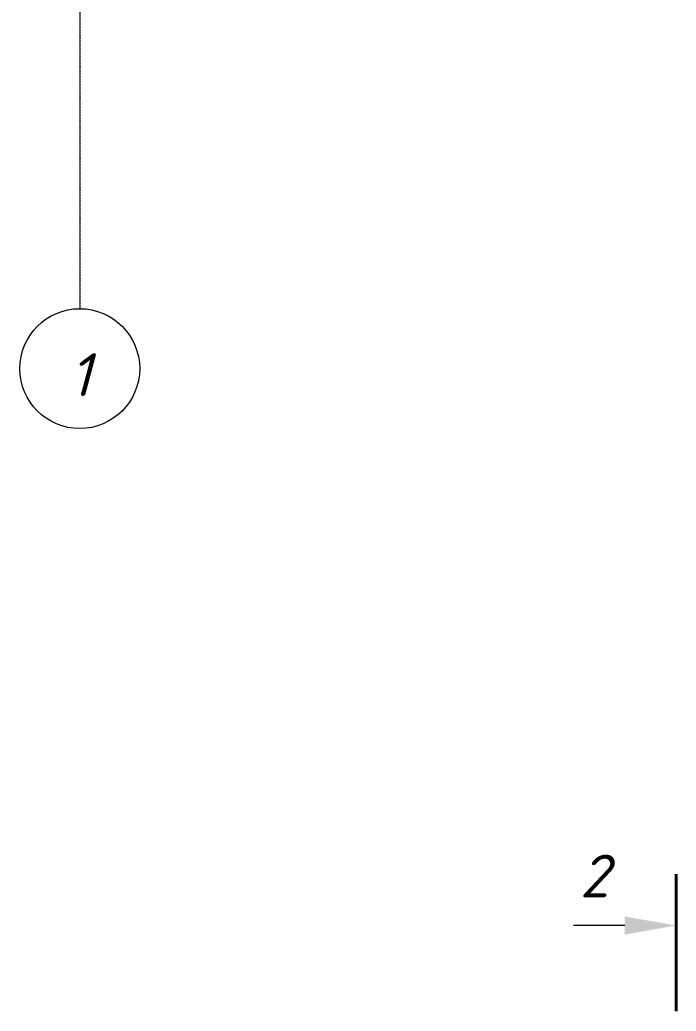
# Model space of a CAD drawing. Header units: millimetres. Extents: x -2820 to 26103, y -2046 to 37035.
# Drawn here: x 8950 to 12783, y 22702 to 28490 of the extents above; entities that cross this region are included whole.
import ezdxf

# ---------------------------------------------------------------- set-up
doc = ezdxf.new("R2010")
doc.units = ezdxf.units.MM
doc.linetypes.add('Осевая 12-2-2_2_', pattern=[16, 12, -2, 0, -2])
doc.linetypes.add('Пунктир 2-1_5', pattern=[3.5, 2, -1.5])
doc.layers.add('G-ANNO-SYMB', color=7, linetype='Continuous', lineweight=9)
doc.layers.add('S-GRID', color=7, linetype='Continuous', lineweight=9)
doc.layers.add('S-GRID-IDEN', color=7, linetype='Continuous', lineweight=9, true_color=0x646464)
doc.styles.add('ISOCPEUR_I', font='isocpeui.ttf', dxfattribs={"height": 250})

# ---------------------------------------------------------------- blocks, each defined once
blk = doc.blocks.new('Ось сетки - Круг-2866823-Этаж 1 - КН')
at = {"layer": 'S-GRID-IDEN'}
blk.add_circle((0, 0), 3.5, dxfattribs=at)
blk = doc.blocks.new('Баня_rvt-1-Этаж 1 - КН')
at = {"layer": 'S-GRID', "color": 251, "linetype": 'Осевая 12-2-2_2_', "true_color": 0x646464}
blk.add_line((9300.1, 37035), (9300.1, 26803.2), dxfattribs=at)
at = {"layer": 'S-GRID-IDEN', "color": 251, "lineweight": 5, "true_color": 0x646464, "xscale": 99.99999999999993, "yscale": 99.99999999999993, "zscale": 99.99999999999993, "rotation": 180}
blk.add_blockref('Ось сетки - Круг-2866823-Этаж 1 - КН', (9300.1, 26453.2), dxfattribs=at)
at = {"layer": 'S-GRID-IDEN', "color": 7, "insert": (9240.9, 26543), "char_height": 250, "width": 160.337, "attachment_point": 1, "style": 'ISOCPEUR_I'}
blk.add_mtext('\\fISOCPEUR|b0|i1|c204|p34|;1', dxfattribs=at)
blk = doc.blocks.new('Разрез - Номер спереди-3576-Этаж 1 - КН')
at = {"layer": 'G-ANNO-SYMB'}
blk.add_hatch(color=256, dxfattribs=at).paths.add_polyline_path([(2.471, -3), (3, 0), (3.529, -3)])
at = {"layer": 'G-ANNO-SYMB', "lineweight": 40}
blk.add_line((0, 0), (8, 0), dxfattribs=at)
at = {"layer": 'G-ANNO-SYMB'}
blk.add_line((3, -3), (3, -6), dxfattribs=at)

msp = doc.modelspace()

# ---------------------------------------------------------------- linework, layer by layer
at = {"layer": 'G-ANNO-SYMB', "linetype": 'Пунктир 2-1_5'}
msp.add_line((12783.117, 23501.667), (12783.117, 23251.868), dxfattribs=at)

# ---------------------------------------------------------------- block references
at = {"lineweight": 5}
msp.add_blockref('Баня_rvt-1-Этаж 1 - КН', (0, 0), dxfattribs=at)
at = {"layer": 'G-ANNO-SYMB', "xscale": 99.99999999999993, "yscale": 99.99999999999993, "zscale": 99.99999999999993, "rotation": 269.9999999999987}
msp.add_blockref('Разрез - Номер спереди-3576-Этаж 1 - КН', (12783.117, 23501.667), dxfattribs=at)

# ---------------------------------------------------------------- next in the draw order: texts
at = {"layer": 'G-ANNO-SYMB', "insert": (12219.718, 23615.791), "char_height": 250, "width": 224.4725, "attachment_point": 1, "style": 'ISOCPEUR_I', "bg_fill": 3, "box_fill_scale": 1.25, "bg_fill_color": 256, "bg_fill_true_color": 13158600, "bg_fill_transparency": 0}
msp.add_mtext('\\fISOCPEUR|b0|i1|c204|p34|;2', dxfattribs=at)

doc.saveas('drawing.dxf')
